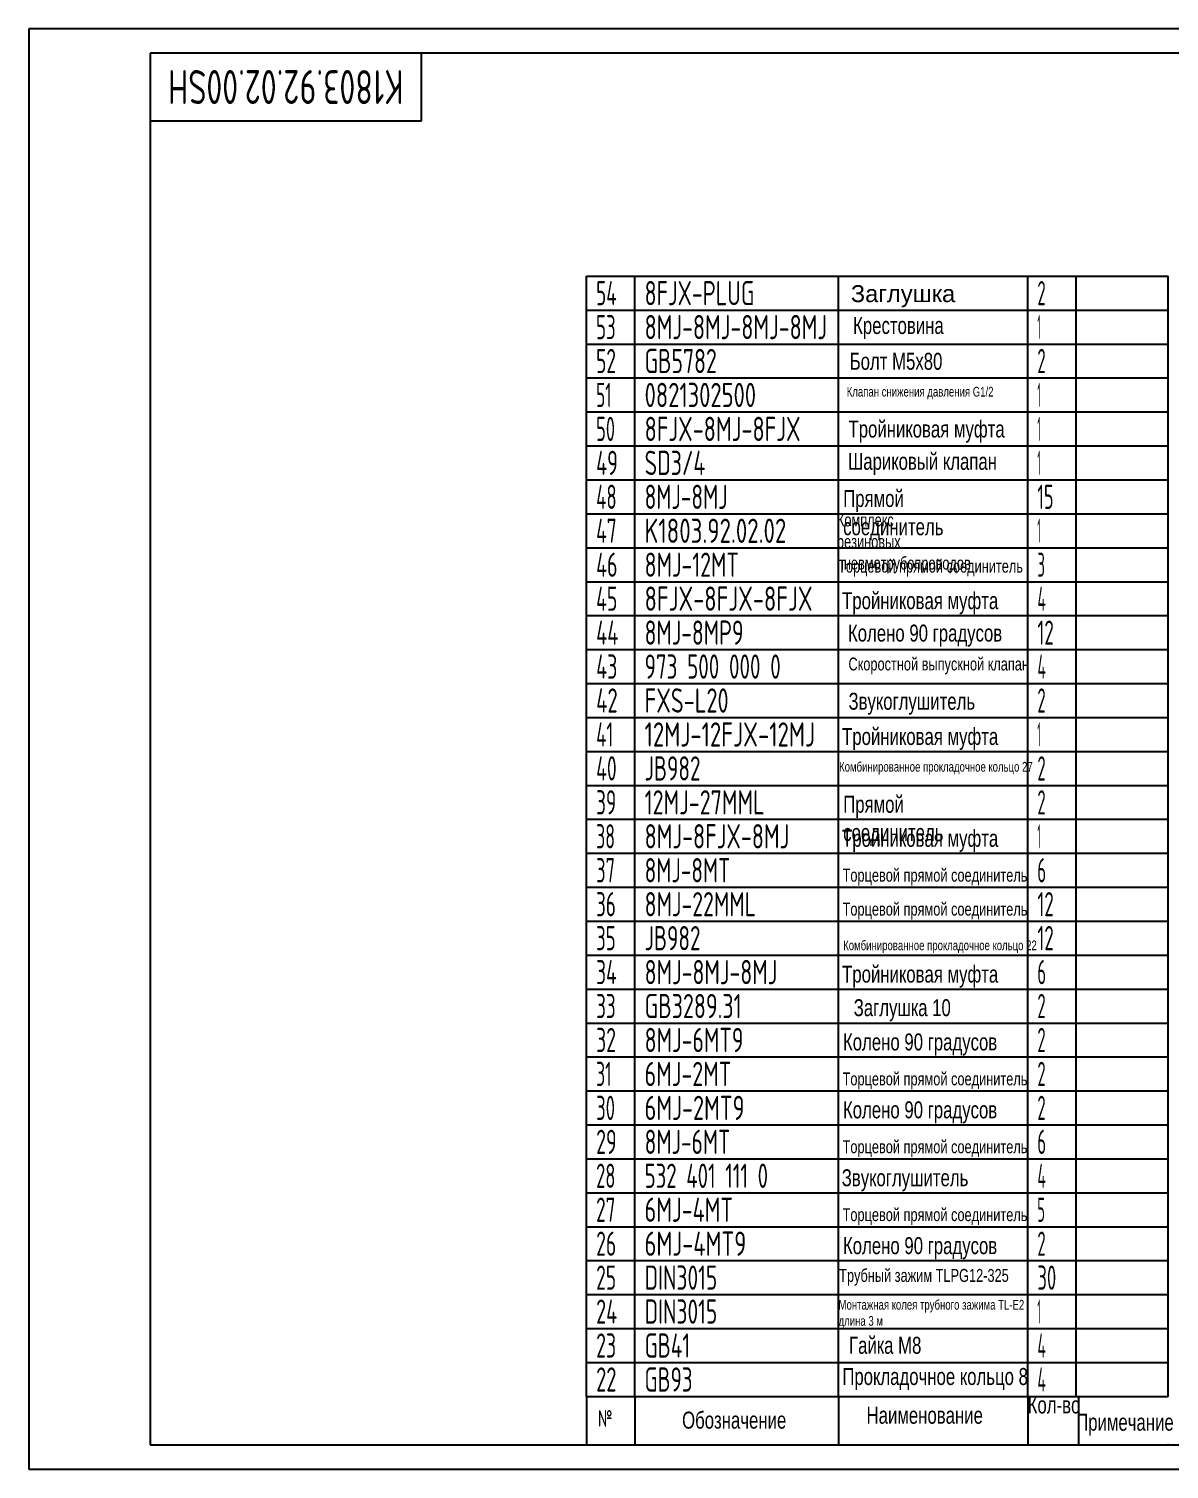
# Model space of a CAD drawing. Header units: millimetres. Extents: x 0 to 6300, y -94 to 4455.
# Drawn here: x 0 to 3528, y 0 to 4455 of the extents above; entities that cross this region are included whole.
import ezdxf
from ezdxf.enums import TextEntityAlignment as Align

# ---------------------------------------------------------------- set-up
doc = ezdxf.new("R2010")
doc.units = ezdxf.units.MM
doc.header["$LTSCALE"] = 150
doc.linetypes.add('F', pattern=[0.75, 0.5, -0.25])
for name, color, linetype in [('01', 7, 'Continuous'), ('02', 1, 'Continuous'), ('04', 2, 'F'), ('11', 3, 'Continuous')]:
    doc.layers.add(name, color=color, linetype=linetype)
doc.styles.get("Standard").update_dxf_attribs({"font": 'isocp', "width": 0.707, "bigfont": 'intecad.shx'})

# ---------------------------------------------------------------- blocks, each defined once
blk = doc.blocks.new('*U934', base_point=(251.96, 168.31))
at = {"layer": '01'}
for p, q in [((251.96, 168.31), (251.96, 182.31)), ((195.96, 168.31), (251.96, 168.31))]:
    blk.add_line(p, q, dxfattribs=at)
blk = doc.blocks.new('*U935')
at = {"layer": '04'}
blk.add_blockref('*U934', (0, 0), dxfattribs=at)
blk = doc.blocks.new('*U936')
at = {"layer": '01'}
for points in [[(415, 292), (25, 292)], [(25, 292), (25, 5)], [(415, 5), (415, 292)], [(25, 5), (415, 5)]]:
    blk.add_lwpolyline(points, dxfattribs=at)
at = {"layer": '02'}
for points in [[(420, 297), (0, 297)], [(0, 297), (0, 0)], [(420, 0), (420, 297)], [(0, 0), (420, 0)]]:
    blk.add_lwpolyline(points, dxfattribs=at)
blk = doc.blocks.new('*U964')
at = {"layer": '01'}
for p, q in [((0, -105), (0, 0)), ((1800, -105), (1800, 0))]:
    blk.add_line(p, q, dxfattribs=at)
at = {"layer": '02'}
for p, q in [((0, 0), (150, 0)), ((150, -105), (150, 0)), ((150, 0), (780, 0)), ((780, -105), (780, 0)), ((780, 0), (1365, 0)), ((1365, -105), (1365, 0)), ((1365, 0), (1515, 0)), ((1515, -105), (1515, 0)), ((1515, 0), (1800, 0))]:
    blk.add_line(p, q, dxfattribs=at)
blk = doc.blocks.new('*U965')
at = {"layer": '01'}
for p, q in [((0, -105), (0, 0)), ((1800, -105), (1800, 0))]:
    blk.add_line(p, q, dxfattribs=at)
at = {"layer": '02'}
for p, q in [((0, 0), (150, 0)), ((150, -105), (150, 0)), ((150, 0), (780, 0)), ((780, -105), (780, 0)), ((780, 0), (1365, 0)), ((1365, -105), (1365, 0)), ((1365, 0), (1515, 0)), ((1515, -105), (1515, 0)), ((1515, 0), (1800, 0))]:
    blk.add_line(p, q, dxfattribs=at)
blk = doc.blocks.new('*U966')
at = {"layer": '01'}
for p, q in [((0, -105), (0, 0)), ((1800, -105), (1800, 0))]:
    blk.add_line(p, q, dxfattribs=at)
at = {"layer": '02'}
for p, q in [((0, 0), (150, 0)), ((150, -105), (150, 0)), ((150, 0), (780, 0)), ((780, -105), (780, 0)), ((780, 0), (1365, 0)), ((1365, -105), (1365, 0)), ((1365, 0), (1515, 0)), ((1515, -105), (1515, 0)), ((1515, 0), (1800, 0))]:
    blk.add_line(p, q, dxfattribs=at)
blk = doc.blocks.new('*U967')
at = {"layer": '01'}
for p, q in [((0, -105), (0, 0)), ((1800, -105), (1800, 0))]:
    blk.add_line(p, q, dxfattribs=at)
at = {"layer": '02'}
for p, q in [((0, 0), (150, 0)), ((150, -105), (150, 0)), ((150, 0), (780, 0)), ((780, -105), (780, 0)), ((780, 0), (1365, 0)), ((1365, -105), (1365, 0)), ((1365, 0), (1515, 0)), ((1515, -105), (1515, 0)), ((1515, 0), (1800, 0))]:
    blk.add_line(p, q, dxfattribs=at)
blk = doc.blocks.new('*U968')
at = {"layer": '01'}
for p, q in [((0, -105), (0, 0)), ((1800, -105), (1800, 0))]:
    blk.add_line(p, q, dxfattribs=at)
at = {"layer": '02'}
for p, q in [((0, 0), (150, 0)), ((150, -105), (150, 0)), ((150, 0), (780, 0)), ((780, -105), (780, 0)), ((780, 0), (1365, 0)), ((1365, -105), (1365, 0)), ((1365, 0), (1515, 0)), ((1515, -105), (1515, 0)), ((1515, 0), (1800, 0))]:
    blk.add_line(p, q, dxfattribs=at)
blk = doc.blocks.new('*U969')
at = {"layer": '01'}
for p, q in [((0, -105), (0, 0)), ((1800, -105), (1800, 0))]:
    blk.add_line(p, q, dxfattribs=at)
at = {"layer": '02'}
for p, q in [((0, 0), (150, 0)), ((150, -105), (150, 0)), ((150, 0), (780, 0)), ((780, -105), (780, 0)), ((780, 0), (1365, 0)), ((1365, -105), (1365, 0)), ((1365, 0), (1515, 0)), ((1515, -105), (1515, 0)), ((1515, 0), (1800, 0))]:
    blk.add_line(p, q, dxfattribs=at)
blk = doc.blocks.new('*U970')
at = {"layer": '01'}
for p, q in [((0, -105), (0, 0)), ((1800, -105), (1800, 0))]:
    blk.add_line(p, q, dxfattribs=at)
at = {"layer": '02'}
for p, q in [((0, 0), (150, 0)), ((150, -105), (150, 0)), ((150, 0), (780, 0)), ((780, -105), (780, 0)), ((780, 0), (1365, 0)), ((1365, -105), (1365, 0)), ((1365, 0), (1515, 0)), ((1515, -105), (1515, 0)), ((1515, 0), (1800, 0))]:
    blk.add_line(p, q, dxfattribs=at)
blk = doc.blocks.new('*U971')
at = {"layer": '01'}
for p, q in [((0, -105), (0, 0)), ((1800, -105), (1800, 0))]:
    blk.add_line(p, q, dxfattribs=at)
at = {"layer": '02'}
for p, q in [((0, 0), (150, 0)), ((150, -105), (150, 0)), ((150, 0), (780, 0)), ((780, -105), (780, 0)), ((780, 0), (1365, 0)), ((1365, -105), (1365, 0)), ((1365, 0), (1515, 0)), ((1515, -105), (1515, 0)), ((1515, 0), (1800, 0))]:
    blk.add_line(p, q, dxfattribs=at)
blk = doc.blocks.new('*U972')
at = {"layer": '01'}
for p, q in [((0, -105), (0, 0)), ((1800, -105), (1800, 0))]:
    blk.add_line(p, q, dxfattribs=at)
at = {"layer": '02'}
for p, q in [((0, 0), (150, 0)), ((150, -105), (150, 0)), ((150, 0), (780, 0)), ((780, -105), (780, 0)), ((780, 0), (1365, 0)), ((1365, -105), (1365, 0)), ((1365, 0), (1515, 0)), ((1515, -105), (1515, 0)), ((1515, 0), (1800, 0))]:
    blk.add_line(p, q, dxfattribs=at)
blk = doc.blocks.new('*U973')
at = {"layer": '01'}
for p, q in [((0, -105), (0, 0)), ((1800, -105), (1800, 0))]:
    blk.add_line(p, q, dxfattribs=at)
at = {"layer": '02'}
for p, q in [((0, 0), (150, 0)), ((150, -105), (150, 0)), ((150, 0), (780, 0)), ((780, -105), (780, 0)), ((780, 0), (1365, 0)), ((1365, -105), (1365, 0)), ((1365, 0), (1515, 0)), ((1515, -105), (1515, 0)), ((1515, 0), (1800, 0))]:
    blk.add_line(p, q, dxfattribs=at)
blk = doc.blocks.new('*U974')
at = {"layer": '01'}
for p, q in [((0, -105), (0, 0)), ((1800, -105), (1800, 0))]:
    blk.add_line(p, q, dxfattribs=at)
at = {"layer": '02'}
for p, q in [((0, 0), (150, 0)), ((150, -105), (150, 0)), ((150, 0), (780, 0)), ((780, -105), (780, 0)), ((780, 0), (1365, 0)), ((1365, -105), (1365, 0)), ((1365, 0), (1515, 0)), ((1515, -105), (1515, 0)), ((1515, 0), (1800, 0))]:
    blk.add_line(p, q, dxfattribs=at)
blk = doc.blocks.new('*U975')
at = {"layer": '01'}
for p, q in [((0, -105), (0, 0)), ((1800, -105), (1800, 0))]:
    blk.add_line(p, q, dxfattribs=at)
at = {"layer": '02'}
for p, q in [((0, 0), (150, 0)), ((150, -105), (150, 0)), ((150, 0), (780, 0)), ((780, -105), (780, 0)), ((780, 0), (1365, 0)), ((1365, -105), (1365, 0)), ((1365, 0), (1515, 0)), ((1515, -105), (1515, 0)), ((1515, 0), (1800, 0))]:
    blk.add_line(p, q, dxfattribs=at)
blk = doc.blocks.new('*U976')
at = {"layer": '01'}
for p, q in [((0, -105), (0, 0)), ((1800, -105), (1800, 0))]:
    blk.add_line(p, q, dxfattribs=at)
at = {"layer": '02'}
for p, q in [((0, 0), (150, 0)), ((150, -105), (150, 0)), ((150, 0), (780, 0)), ((780, -105), (780, 0)), ((780, 0), (1365, 0)), ((1365, -105), (1365, 0)), ((1365, 0), (1515, 0)), ((1515, -105), (1515, 0)), ((1515, 0), (1800, 0))]:
    blk.add_line(p, q, dxfattribs=at)
blk = doc.blocks.new('*U977')
at = {"layer": '01'}
for p, q in [((0, -105), (0, 0)), ((1800, -105), (1800, 0))]:
    blk.add_line(p, q, dxfattribs=at)
at = {"layer": '02'}
for p, q in [((0, 0), (150, 0)), ((150, -105), (150, 0)), ((150, 0), (780, 0)), ((780, -105), (780, 0)), ((780, 0), (1365, 0)), ((1365, -105), (1365, 0)), ((1365, 0), (1515, 0)), ((1515, -105), (1515, 0)), ((1515, 0), (1800, 0))]:
    blk.add_line(p, q, dxfattribs=at)
blk = doc.blocks.new('*U978')
at = {"layer": '01'}
for p, q in [((0, -105), (0, 0)), ((1800, -105), (1800, 0))]:
    blk.add_line(p, q, dxfattribs=at)
at = {"layer": '02'}
for p, q in [((0, 0), (150, 0)), ((150, -105), (150, 0)), ((150, 0), (780, 0)), ((780, -105), (780, 0)), ((780, 0), (1365, 0)), ((1365, -105), (1365, 0)), ((1365, 0), (1515, 0)), ((1515, -105), (1515, 0)), ((1515, 0), (1800, 0))]:
    blk.add_line(p, q, dxfattribs=at)
blk = doc.blocks.new('*U979')
at = {"layer": '01'}
for p, q in [((0, -105), (0, 0)), ((1800, -105), (1800, 0))]:
    blk.add_line(p, q, dxfattribs=at)
at = {"layer": '02'}
for p, q in [((0, 0), (150, 0)), ((150, -105), (150, 0)), ((150, 0), (780, 0)), ((780, -105), (780, 0)), ((780, 0), (1365, 0)), ((1365, -105), (1365, 0)), ((1365, 0), (1515, 0)), ((1515, -105), (1515, 0)), ((1515, 0), (1800, 0))]:
    blk.add_line(p, q, dxfattribs=at)
blk = doc.blocks.new('*U980')
at = {"layer": '01'}
for p, q in [((0, -105), (0, 0)), ((1800, -105), (1800, 0))]:
    blk.add_line(p, q, dxfattribs=at)
at = {"layer": '02'}
for p, q in [((0, 0), (150, 0)), ((150, -105), (150, 0)), ((150, 0), (780, 0)), ((780, -105), (780, 0)), ((780, 0), (1365, 0)), ((1365, -105), (1365, 0)), ((1365, 0), (1515, 0)), ((1515, -105), (1515, 0)), ((1515, 0), (1800, 0))]:
    blk.add_line(p, q, dxfattribs=at)
blk = doc.blocks.new('*U981')
at = {"layer": '01'}
for p, q in [((0, -105), (0, 0)), ((1800, -105), (1800, 0))]:
    blk.add_line(p, q, dxfattribs=at)
at = {"layer": '02'}
for p, q in [((0, 0), (150, 0)), ((150, -105), (150, 0)), ((150, 0), (780, 0)), ((780, -105), (780, 0)), ((780, 0), (1365, 0)), ((1365, -105), (1365, 0)), ((1365, 0), (1515, 0)), ((1515, -105), (1515, 0)), ((1515, 0), (1800, 0))]:
    blk.add_line(p, q, dxfattribs=at)
blk = doc.blocks.new('*U982')
at = {"layer": '01'}
for p, q in [((0, -105), (0, 0)), ((1800, -105), (1800, 0))]:
    blk.add_line(p, q, dxfattribs=at)
at = {"layer": '02'}
for p, q in [((0, 0), (150, 0)), ((150, -105), (150, 0)), ((150, 0), (780, 0)), ((780, -105), (780, 0)), ((780, 0), (1365, 0)), ((1365, -105), (1365, 0)), ((1365, 0), (1515, 0)), ((1515, -105), (1515, 0)), ((1515, 0), (1800, 0))]:
    blk.add_line(p, q, dxfattribs=at)
blk = doc.blocks.new('*U983')
at = {"layer": '01'}
for p, q in [((0, -105), (0, 0)), ((1800, -105), (1800, 0))]:
    blk.add_line(p, q, dxfattribs=at)
at = {"layer": '02'}
for p, q in [((0, 0), (150, 0)), ((150, -105), (150, 0)), ((150, 0), (780, 0)), ((780, -105), (780, 0)), ((780, 0), (1365, 0)), ((1365, -105), (1365, 0)), ((1365, 0), (1515, 0)), ((1515, -105), (1515, 0)), ((1515, 0), (1800, 0))]:
    blk.add_line(p, q, dxfattribs=at)
blk = doc.blocks.new('*U984')
at = {"layer": '01'}
for p, q in [((0, -105), (0, 0)), ((1800, -105), (1800, 0))]:
    blk.add_line(p, q, dxfattribs=at)
at = {"layer": '02'}
for p, q in [((0, 0), (150, 0)), ((150, -105), (150, 0)), ((150, 0), (780, 0)), ((780, -105), (780, 0)), ((780, 0), (1365, 0)), ((1365, -105), (1365, 0)), ((1365, 0), (1515, 0)), ((1515, -105), (1515, 0)), ((1515, 0), (1800, 0))]:
    blk.add_line(p, q, dxfattribs=at)
blk = doc.blocks.new('*U985')
at = {"layer": '01'}
for p, q in [((0, -105), (0, 0)), ((1800, -105), (1800, 0))]:
    blk.add_line(p, q, dxfattribs=at)
at = {"layer": '02'}
for p, q in [((0, 0), (150, 0)), ((150, -105), (150, 0)), ((150, 0), (780, 0)), ((780, -105), (780, 0)), ((780, 0), (1365, 0)), ((1365, -105), (1365, 0)), ((1365, 0), (1515, 0)), ((1515, -105), (1515, 0)), ((1515, 0), (1800, 0))]:
    blk.add_line(p, q, dxfattribs=at)
blk = doc.blocks.new('*U986')
at = {"layer": '01'}
for p, q in [((0, -105), (0, 0)), ((1800, -105), (1800, 0))]:
    blk.add_line(p, q, dxfattribs=at)
at = {"layer": '02'}
for p, q in [((0, 0), (150, 0)), ((150, -105), (150, 0)), ((150, 0), (780, 0)), ((780, -105), (780, 0)), ((780, 0), (1365, 0)), ((1365, -105), (1365, 0)), ((1365, 0), (1515, 0)), ((1515, -105), (1515, 0)), ((1515, 0), (1800, 0))]:
    blk.add_line(p, q, dxfattribs=at)
blk = doc.blocks.new('*U987')
at = {"layer": '01'}
for p, q in [((0, -105), (0, 0)), ((1800, -105), (1800, 0))]:
    blk.add_line(p, q, dxfattribs=at)
at = {"layer": '02'}
for p, q in [((0, 0), (150, 0)), ((150, -105), (150, 0)), ((150, 0), (780, 0)), ((780, -105), (780, 0)), ((780, 0), (1365, 0)), ((1365, -105), (1365, 0)), ((1365, 0), (1515, 0)), ((1515, -105), (1515, 0)), ((1515, 0), (1800, 0))]:
    blk.add_line(p, q, dxfattribs=at)
blk = doc.blocks.new('*U988')
at = {"layer": '01'}
for p, q in [((0, -105), (0, 0)), ((1800, -105), (1800, 0))]:
    blk.add_line(p, q, dxfattribs=at)
at = {"layer": '02'}
for p, q in [((0, 0), (150, 0)), ((150, -105), (150, 0)), ((150, 0), (780, 0)), ((780, -105), (780, 0)), ((780, 0), (1365, 0)), ((1365, -105), (1365, 0)), ((1365, 0), (1515, 0)), ((1515, -105), (1515, 0)), ((1515, 0), (1800, 0))]:
    blk.add_line(p, q, dxfattribs=at)
blk = doc.blocks.new('*U989')
at = {"layer": '01'}
for p, q in [((0, -105), (0, 0)), ((1800, -105), (1800, 0))]:
    blk.add_line(p, q, dxfattribs=at)
at = {"layer": '02'}
for p, q in [((0, 0), (150, 0)), ((150, -105), (150, 0)), ((150, 0), (780, 0)), ((780, -105), (780, 0)), ((780, 0), (1365, 0)), ((1365, -105), (1365, 0)), ((1365, 0), (1515, 0)), ((1515, -105), (1515, 0)), ((1515, 0), (1800, 0))]:
    blk.add_line(p, q, dxfattribs=at)
blk = doc.blocks.new('*U990')
at = {"layer": '01'}
for p, q in [((0, -105), (0, 0)), ((1800, -105), (1800, 0))]:
    blk.add_line(p, q, dxfattribs=at)
at = {"layer": '02'}
for p, q in [((0, 0), (150, 0)), ((150, -105), (150, 0)), ((150, 0), (780, 0)), ((780, -105), (780, 0)), ((780, 0), (1365, 0)), ((1365, -105), (1365, 0)), ((1365, 0), (1515, 0)), ((1515, -105), (1515, 0)), ((1515, 0), (1800, 0))]:
    blk.add_line(p, q, dxfattribs=at)
blk = doc.blocks.new('*U991')
at = {"layer": '01'}
for p, q in [((0, -105), (0, 0)), ((1800, -105), (1800, 0))]:
    blk.add_line(p, q, dxfattribs=at)
at = {"layer": '02'}
for p, q in [((0, 0), (150, 0)), ((150, -105), (150, 0)), ((150, 0), (780, 0)), ((780, -105), (780, 0)), ((780, 0), (1365, 0)), ((1365, -105), (1365, 0)), ((1365, 0), (1515, 0)), ((1515, -105), (1515, 0)), ((1515, 0), (1800, 0))]:
    blk.add_line(p, q, dxfattribs=at)
blk = doc.blocks.new('*U992')
at = {"layer": '01'}
for p, q in [((0, -105), (0, 0)), ((1800, -105), (1800, 0))]:
    blk.add_line(p, q, dxfattribs=at)
at = {"layer": '02'}
for p, q in [((0, 0), (150, 0)), ((150, -105), (150, 0)), ((150, 0), (780, 0)), ((780, -105), (780, 0)), ((780, 0), (1365, 0)), ((1365, -105), (1365, 0)), ((1365, 0), (1515, 0)), ((1515, -105), (1515, 0)), ((1515, 0), (1800, 0))]:
    blk.add_line(p, q, dxfattribs=at)
blk = doc.blocks.new('*U993')
at = {"layer": '01'}
for p, q in [((0, -105), (0, 0)), ((1800, -105), (1800, 0))]:
    blk.add_line(p, q, dxfattribs=at)
at = {"layer": '02'}
for p, q in [((0, 0), (150, 0)), ((150, -105), (150, 0)), ((150, 0), (780, 0)), ((780, -105), (780, 0)), ((780, 0), (1365, 0)), ((1365, -105), (1365, 0)), ((1365, 0), (1515, 0)), ((1515, -105), (1515, 0)), ((1515, 0), (1800, 0))]:
    blk.add_line(p, q, dxfattribs=at)
blk = doc.blocks.new('*U994')
at = {"layer": '01'}
for p, q in [((0, -105), (0, 0)), ((1800, -105), (1800, 0))]:
    blk.add_line(p, q, dxfattribs=at)
at = {"layer": '02'}
for p, q in [((0, 0), (150, 0)), ((150, -105), (150, 0)), ((150, 0), (780, 0)), ((780, -105), (780, 0)), ((780, 0), (1365, 0)), ((1365, -105), (1365, 0)), ((1365, 0), (1515, 0)), ((1515, -105), (1515, 0)), ((1515, 0), (1800, 0))]:
    blk.add_line(p, q, dxfattribs=at)
blk = doc.blocks.new('*U995')
at = {"layer": '01'}
for p, q in [((0, -105), (0, 0)), ((1800, -105), (1800, 0))]:
    blk.add_line(p, q, dxfattribs=at)
at = {"layer": '02'}
for p, q in [((0, 0), (150, 0)), ((150, -105), (150, 0)), ((150, 0), (780, 0)), ((780, -105), (780, 0)), ((780, 0), (1365, 0)), ((1365, -105), (1365, 0)), ((1365, 0), (1515, 0)), ((1515, -105), (1515, 0)), ((1515, 0), (1800, 0))]:
    blk.add_line(p, q, dxfattribs=at)
blk = doc.blocks.new('*U996')
at = {"layer": '01'}
for p, q in [((0, -105), (0, 0)), ((0, 0), (150, 0)), ((150, 0), (780, 0)), ((780, 0), (1365, 0)), ((1365, 0), (1515, 0)), ((1515, 0), (1800, 0)), ((1800, -105), (1800, 0))]:
    blk.add_line(p, q, dxfattribs=at)
at = {"layer": '02'}
for p, q in [((150, -105), (150, 0)), ((780, -105), (780, 0)), ((1365, -105), (1365, 0)), ((1515, -105), (1515, 0))]:
    blk.add_line(p, q, dxfattribs=at)

msp = doc.modelspace()

# ---------------------------------------------------------------- linework, layer by layer
at = {"layer": '01'}
msp.add_line((1725, 225), (1725, 75), dxfattribs=at)
at = {"layer": '01', "color": 1}
for p, q in [((1725, 225), (3525, 225)), ((1875, 225), (1875, 75)), ((2505, 225), (2505, 75)), ((3090, 225), (3090, 75)), ((3247, 225), (3247, 75))]:
    msp.add_line(p, q, dxfattribs=at)
at = {"layer": '01'}
msp.add_point((3525, 75), dxfattribs=at)

# ---------------------------------------------------------------- block references
at = {"layer": '01', "xscale": 15, "yscale": 15, "zscale": 15}
msp.add_blockref('*U936', (0, 0), dxfattribs=at)
at = {"layer": '01', "xscale": 15, "yscale": 15}
msp.add_blockref('*U935', (1215, 4170), dxfattribs=at)
at = {"layer": '01'}
for name, p in [('*U996', (1725, 3690)), ('*U995', (1725, 3585)), ('*U994', (1725, 3480)), ('*U993', (1725, 3375)), ('*U992', (1725, 3270)), ('*U991', (1725, 3165)), ('*U990', (1725, 3060)), ('*U989', (1725, 2955)), ('*U988', (1725, 2850)), ('*U987', (1725, 2745)), ('*U986', (1725, 2640)), ('*U985', (1725, 2535)), ('*U984', (1725, 2430)), ('*U983', (1725, 2325)), ('*U982', (1725, 2220)), ('*U981', (1725, 2115)), ('*U980', (1725, 2010)), ('*U979', (1725, 1905)), ('*U978', (1725, 1800)), ('*U977', (1725, 1695)), ('*U976', (1725, 1590)), ('*U975', (1725, 1485)), ('*U974', (1725, 1380)), ('*U973', (1725, 1275)), ('*U972', (1725, 1170)), ('*U971', (1725, 1065)), ('*U970', (1725, 960)), ('*U969', (1725, 855)), ('*U968', (1725, 750)), ('*U967', (1725, 645)), ('*U966', (1725, 540)), ('*U965', (1725, 435)), ('*U964', (1725, 330))]:
    msp.add_blockref(name, p, dxfattribs=at)

# ---------------------------------------------------------------- texts
at = {"layer": '01', "attachment_point": 1}
for s, insert, char_height in [('{\\fArial|b0|i0|c204|p34;\\W1;\\C3;Заглушка}', (2542.9, 3662.1), 52.5), ('{\\fArial|b0|i0|c204|p34;\\C3;Крестовина}', (2550, 3563.6), 52.5), ('{\\fArial|b0|i0|c204|p34;\\C3;Болт М5х80}', (2539.3, 3452.9), 52.5), ('{\\fArial|b0|i0|c204|p34;\\C3;Клапан снижения давления \\fArial|b0|i0|c0|p34;G1/2}', (2530.3, 3347.6), 30), ('{\\fArial|b0|i0|c204|p34;\\C3;Тройниковая муфта}', (2535.7, 3243.5), 52.5), ('{\\fArial|b0|i0|c204|p34;\\C3;Шариковый клапан}', (2533.9, 3143.5), 52.5), ('{\\fArial|b0|i0|c204|p34;\\C3;Торцевой прямой соединитель}', (2503.5, 2813), 40), ('{\\fArial|b0|i0|c204|p34;\\C3;Тройниковая муфта}', (2515.9, 2712.5), 52.5), ('{\\fArial|b0|i0|c204|p34;\\C3;Колено 90 градусов}', (2534, 2612.3), 52.5), ('{\\fArial|b0|i0|c204|p34;\\C3;Скоростной выпускной клапан}', (2535.7, 2510.4), 40), ('{\\fArial|b0|i0|c204|p34;\\C3;Звукоглушитель}', (2535.7, 2401.5), 52.5), ('{\\fArial|b0|i0|c204|p34;\\C3;Тройниковая муфта}', (2515.9, 2292.5), 52.5), ('{\\fArial|b0|i0|c204|p34;\\C3;Комбинированное прокладочное кольцо 27}', (2506.6, 2187.5), 30), ('{\\fArial|b0|i0|c204|p34;\\C3;Тройниковая муфта}', (2515.9, 1977.5), 52.5), ('{\\fArial|b0|i0|c204|p34;\\C3;Торцевой прямой соединитель}', (2517.4, 1857.2), 40), ('{\\fArial|b0|i0|c204|p34;\\C3;Торцевой прямой соединитель}', (2517.4, 1752.2), 40), ('{\\fArial|b0|i0|c204|p34;\\C3;Комбинированное прокладочное кольцо 22}', (2519.3, 1635.2), 30), ('{\\fArial|b0|i0|c204|p34;\\C3;Тройниковая муфта}', (2515.9, 1557.5), 52.5), ('{\\fArial|b0|i0|c204|p34;\\C3;Заглушка 10}', (2551.8, 1453.7), 52.5), ('{\\fArial|b0|i0|c204|p34;\\C3;Колено 90 градусов}', (2518.6, 1347.7), 52.5), ('{\\fArial|b0|i0|c204|p34;\\C3;Торцевой прямой соединитель}', (2517.4, 1227.2), 40), ('{\\fArial|b0|i0|c204|p34;\\C3;Колено 90 градусов}', (2518.6, 1137.7), 52.5), ('{\\fArial|b0|i0|c204|p34;\\C3;Торцевой прямой соединитель}', (2517.4, 1017.2), 40), ('{\\fArial|b0|i0|c204|p34;\\C3;Звукоглушитель}', (2514.8, 927.6), 52.5), ('{\\fArial|b0|i0|c204|p34;\\C3;Торцевой прямой соединитель}', (2517.4, 807.2), 40), ('{\\fArial|b0|i0|c204|p34;\\C3;Колено 90 градусов}', (2518.6, 717.7), 52.5), ('{\\fArial|b0|i0|c204|p34;\\C3;Трубный зажим \\fArial|b0|i0|c0|p34;TLPG12-325}', (2506.9, 619.3), 40), ('{\\fArial|b0|i0|c204|p34;\\C3;Монтажная колея трубного зажима \\fArial|b0|i0|c0|p34;TL-E2\\P\\fArial|b0|i0|c204|p34;длина 3 м}', (2505, 523.6), 30), ('{\\fArial|b0|i0|c204|p34;\\C3;Гайка М8}', (2537.4, 409.5), 52.5), ('{\\fArial|b0|i0|c204|p34;\\C3;Прокладочное кольцо 8}', (2516.7, 312.9), 52.5), ('{\\fArial|b0|i0|c204|p34;Кол-во}', (3090, 225), 52.5), ('{\\Fisocp,intecad|c204;№}', (1760.8, 183), 52.5), ('{\\fArial|b0|i0|c204|p34;Наименование}', (2591.6, 193.1), 52.5), ('{\\fArial|b0|i0|c204|p34;Примечание}', (3240, 171.6), 52.5)]:
    msp.add_mtext(s, dxfattribs=dict(at, insert=insert, char_height=char_height))
for s, insert, char_height, width in [('{\\fArial|b0|i0|c204|p34;\\C3;Прямой соединитель}', (2519.3, 3028.6), 52.5, 1.787), ('{\\fArial|b0|i0|c204|p34;\\C3;Комплекс резиновых \\Pпневмотрубопроводов}', (2500, 2955.8), 40, 3.574), ('{\\fArial|b0|i0|c204|p34;\\C3;Прямой соединитель}', (2519.3, 2082.8), 52.5, 1.787), ('{\\fArial|b0|i0|c204|p34;Обозначение}', (2020.9, 178), 52.5, 2.525)]:
    msp.add_mtext(s, dxfattribs=dict(at, insert=insert, char_height=char_height, width=width))
at = {"layer": '11', "width": 0.696351}
msp.add_text('K1803.92.02.00SH', height=105, rotation=180, dxfattribs=at).set_placement((1159.1, 4327.5), (430.9, 4327.5), align=Align.FIT)
at = {"layer": '11'}
for s, width, p, p2 in [('54', 0.628444, (1755, 3600), (1818.6, 3600)), ('8FJX-PLUG', 0.690809, (1905, 3600), (2244.4, 3600)), ('2', 0.562593, (3120, 3600), (3145.7, 3600)), ('53', 0.624881, (1755, 3495), (1815.5, 3495)), ('8MJ-8MJ-8MJ-8MJ', 0.697173, (1905, 3495), (2469.3, 3495)), ('1', 0.404, (3120, 3495), (3130.6, 3495)), ('52', 0.626049, (1755, 3390), (1816.5, 3390)), ('GB5782', 0.690888, (1905, 3390), (2128.3, 3390)), ('2', 0.562593, (3120, 3390), (3145.7, 3390)), ('51', 0.606, (1755, 3285), (1802.7, 3285)), ('0821302500', 0.691138, (1905, 3285), (2249.7, 3285)), ('1', 0.404, (3120, 3285), (3130.6, 3285)), ('50', 0.622213, (1755, 3180), (1813.4, 3180)), ('8FJX-8MJ-8FJX', 0.695535, (1905, 3180), (2387.5, 3180)), ('1', 0.404, (3120, 3180), (3130.6, 3180)), ('49', 0.632401, (1755, 3075), (1822.4, 3075)), ('SD3/4', 0.685617, (1905, 3075), (2092.7, 3075)), ('1', 0.404, (3120, 3075), (3130.6, 3075)), ('48', 0.628444, (1755, 2970), (1818.6, 2970)), ('8MJ-8MJ', 0.685754, (1905, 2970), (2161.7, 2970)), ('15', 0.609833, (3120, 2970), (3169.9, 2970)), ('47', 0.628444, (1755, 2865), (1818.6, 2865)), ('K1803.92.02.02', 0.694403, (1905, 2865), (2343.4, 2865)), ('1', 0.404, (3120, 2865), (3130.6, 2865)), ('46', 0.631229, (1755, 2760), (1821.3, 2760)), ('8MJ-12MT', 0.68823, (1905, 2760), (2196.6, 2760)), ('3', 0.527686, (3120, 2760), (3143.4, 2760)), ('45', 0.630783, (1755, 2655), (1820.8, 2655)), ('8FJX-8FJX-8FJX', 0.696342, (1905, 2655), (2424.6, 2655)), ('4', 0.543846, (3120, 2655), (3146.5, 2655)), ('44', 0.633862, (1755, 2550), (1823.9, 2550)), ('8MJ-8MP9', 0.689091, (1905, 2550), (2211, 2550)), ('12', 0.611465, (3120, 2550), (3170.9, 2550)), ('43', 0.630783, (1755, 2445), (1820.8, 2445)), ('973 500 000 0', 0.697162, (1905, 2445), (2326.1, 2445)), ('4', 0.543846, (3120, 2445), (3146.5, 2445)), ('42', 0.63179, (1755, 2340), (1821.8, 2340)), ('FXS-L20', 0.686003, (1905, 2340), (2164.9, 2340)), ('2', 0.562593, (3120, 2340), (3145.7, 2340)), ('41', 0.614783, (1755, 2235), (1808, 2235)), ('12MJ-12FJX-12MJ', 0.696491, (1905, 2235), (2432.1, 2235)), ('1', 0.404, (3120, 2235), (3130.6, 2235)), ('40', 0.62849, (1755, 2130), (1818.7, 2130)), ('JB982', 0.675933, (1905, 2130), (2078, 2130)), ('2', 0.562593, (3120, 2130), (3145.7, 2130)), ('39', 0.626756, (1755, 2025), (1817.1, 2025)), ('12MJ-27MML', 0.692168, (1905, 2025), (2276.2, 2025)), ('2', 0.562593, (3120, 2025), (3145.7, 2025)), ('38', 0.62216, (1755, 1920), (1813.3, 1920)), ('8MJ-8FJX-8MJ', 0.694656, (1905, 1920), (2352.6, 1920)), ('1', 0.404, (3120, 1920), (3130.6, 1920)), ('37', 0.62216, (1755, 1815), (1813.3, 1815)), ('8MJ-8MT', 0.686408, (1905, 1815), (2170.1, 1815)), ('6', 0.600695, (3120, 1815), (3147, 1815)), ('36', 0.625398, (1755, 1710), (1816, 1710)), ('8MJ-22MML', 0.691053, (1905, 1710), (2249.7, 1710)), ('12', 0.611465, (3120, 1710), (3170.9, 1710)), ('35', 0.624881, (1755, 1605), (1815.5, 1605)), ('JB982', 0.675933, (1905, 1605), (2078, 1605)), ('12', 0.611465, (3120, 1605), (3170.9, 1605)), ('34', 0.628444, (1755, 1500), (1818.6, 1500)), ('8MJ-8MJ-8MJ', 0.693561, (1905, 1500), (2315.5, 1500)), ('6', 0.600695, (3120, 1500), (3147, 1500)), ('33', 0.624881, (1755, 1395), (1815.5, 1395)), ('GB3289.31', 0.69493, (1905, 1395), (2204.9, 1395)), ('2', 0.562593, (3120, 1395), (3145.7, 1395)), ('32', 0.626049, (1755, 1290), (1816.5, 1290)), ('8MJ-6MT9', 0.689091, (1905, 1290), (2211, 1290)), ('2', 0.562593, (3120, 1290), (3145.7, 1290)), ('31', 0.606, (1755, 1185), (1802.7, 1185)), ('6MJ-2MT', 0.694623, (1905, 1185), (2173.3, 1185)), ('2', 0.562593, (3120, 1185), (3145.7, 1185)), ('30', 0.622213, (1755, 1080), (1813.4, 1080)), ('6MJ-2MT9', 0.696236, (1905, 1080), (2214.2, 1080)), ('2', 0.562593, (3120, 1080), (3145.7, 1080)), ('29', 0.640341, (1755, 975), (1818.5, 975)), ('8MJ-6MT', 0.686408, (1905, 975), (2170.1, 975)), ('6', 0.600695, (3120, 975), (3147, 975)), ('28', 0.636523, (1755, 870), (1814.7, 870)), ('532 401 111 0', 0.692573, (1905, 870), (2286.8, 870)), ('4', 0.543846, (3120, 870), (3146.5, 870)), ('27', 0.636523, (1755, 765), (1814.7, 765)), ('6MJ-4MT', 0.694859, (1905, 765), (2178.6, 765)), ('5', 0.527686, (3120, 765), (3143.4, 765)), ('26', 0.639213, (1755, 660), (1817.3, 660)), ('6MJ-4MT9', 0.696415, (1905, 660), (2219.5, 660)), ('2', 0.562593, (3120, 660), (3145.7, 660)), ('25', 0.638783, (1755, 555), (1816.9, 555)), ('DIN3015', 0.682851, (1905, 555), (2129.9, 555)), ('30', 0.622213, (3120, 555), (3178.4, 555)), ('24', 0.641743, (1755, 450), (1820, 450)), ('DIN3015', 0.682851, (1905, 450), (2129.9, 450)), ('1', 0.404, (3120, 450), (3130.6, 450)), ('23', 0.638783, (1755, 345), (1816.9, 345)), ('GB41', 0.681748, (1905, 345), (2045.6, 345)), ('4', 0.543846, (3120, 345), (3146.5, 345)), ('22', 0.639754, (1755, 240), (1817.9, 240)), ('GB93', 0.683012, (1905, 240), (2053.3, 240)), ('4', 0.543846, (3120, 240), (3146.5, 240))]:
    msp.add_text(s, height=75, dxfattribs=dict(at, width=width)).set_placement(p, p2, align=Align.FIT)

doc.saveas('drawing.dxf')
